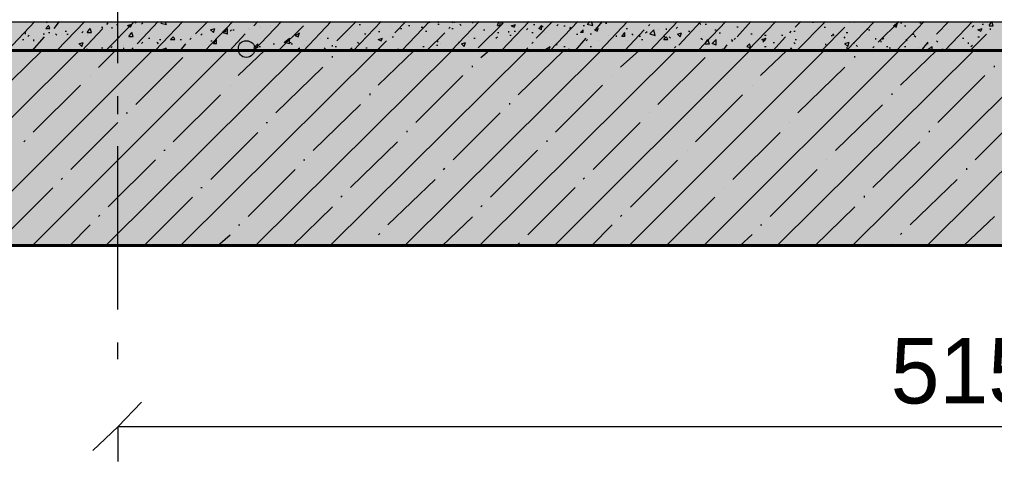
# Model space of a CAD drawing. Header units: millimetres. Extents: x -401725 to 250493, y 305116 to 802890.
# Drawn here: x -375104.373 to -375103.199, y 508952.055 to 508952.587 of the extents above; entities that cross this region are included whole.
import ezdxf

# ---------------------------------------------------------------- set-up
doc = ezdxf.new("R2010")
doc.units = ezdxf.units.MM
doc.layers.add('PDF _Геометрия', color=7, linetype='Continuous', true_color=0x1d1d1d)
doc.layers.add('PDF _Сплошная заливка', color=7, linetype='Continuous', true_color=0xffffff)
doc.layers.add('PDF _Текст', color=7, linetype='Continuous')

msp = doc.modelspace()

# ---------------------------------------------------------------- hatches: boundary and pattern name
at = {"layer": 'PDF _Сплошная заливка', "transparency": 33554559}
h = msp.add_hatch(color=256, dxfattribs=at)
h.paths.add_polyline_path([(-375102.2488, 508952.3158), (-375102.2488, 508952.5498), (-375106.0658, 508952.5498), (-375106.0658, 508952.3158)])
h.paths.add_polyline_path([(-375102.0905, 508952.3158), (-375102.0905, 508952.5498), (-375102.2288, 508952.5498), (-375102.2288, 508952.3158)])

# ---------------------------------------------------------------- linework, layer by layer
at = {"layer": 'PDF _Геометрия', "color": 7, "lineweight": 9}
for points in [[(-375104.2542, 508952.5348), (-375104.2542, 508952.7314)], [(-375105.5341, 508952.5846), (-375102.3457, 508952.5846), (-375102.3457, 508952.5898)], [(-375105.5341, 508952.5498), (-375102.3458, 508952.5498)], [(-375104.2542, 508952.4731), (-375104.2542, 508952.4948)], [(-375104.2542, 508952.2381), (-375104.2542, 508952.4347)], [(-375104.2542, 508952.1781), (-375104.2542, 508952.1981)], [(-375102.1792, 508952.0964), (-375104.2542, 508952.0964)], [(-375104.2542, 508952.0964), (-375104.2542, 508952.0548)]]:
    msp.add_lwpolyline(points, dxfattribs=at)
at = {"layer": 'PDF _Геометрия', "lineweight": 9}
for points in [[(-375104.3875, 508952.5497), (-375104.3542, 508952.5848)], [(-375104.341, 508952.5765), (-375104.3376, 508952.5799)], [(-375104.3408, 508952.5848), (-375104.3392, 508952.5831)], [(-375104.3392, 508952.5831), (-375104.3392, 508952.5848)], [(-375104.336, 508952.5765), (-375104.3376, 508952.5799)], [(-375104.3309, 508952.5765), (-375104.3243, 508952.5849)], [(-375104.3275, 508952.5498), (-375104.2941, 508952.5848)], [(-375104.274, 508952.5781), (-375104.2724, 508952.5781)], [(-375104.2691, 508952.5497), (-375104.2341, 508952.5848)], [(-375104.2675, 508952.5814), (-375104.2659, 508952.5832)], [(-375104.261, 508952.5765), (-375104.261, 508952.5781)], [(-375104.2558, 508952.5814), (-375104.2542, 508952.5814)], [(-375104.2427, 508952.5799), (-375104.2393, 508952.5783)], [(-375104.2426, 508952.5799), (-375104.2376, 508952.5815)], [(-375104.2392, 508952.5782), (-375104.2376, 508952.5815)], [(-375104.2341, 508952.5848), (-375104.2325, 508952.583)], [(-375104.2309, 508952.5581), (-375104.2058, 508952.5847)], [(-375104.2259, 508952.5815), (-375104.2243, 508952.5833)], [(-375104.2093, 508952.5499), (-375104.176, 508952.5849)], [(-375104.2026, 508952.5833), (-375104.2009, 508952.5849)], [(-375104.2024, 508952.583), (-375104.1958, 508952.5814)], [(-375104.1958, 508952.5814), (-375104.1974, 508952.5846)], [(-375104.1609, 508952.5698), (-375104.1458, 508952.5847)], [(-375104.1493, 508952.5498), (-375104.1159, 508952.5848)], [(-375104.0908, 508952.5797), (-375104.0858, 508952.5847)], [(-375104.0908, 508952.5498), (-375104.0575, 508952.5847)], [(-375104.0841, 508952.5797), (-375104.0841, 508952.5797)], [(-375104.0825, 508952.5781), (-375104.0825, 508952.5781)], [(-375104.0708, 508952.5797), (-375104.0708, 508952.5797)], [(-375104.061, 508952.5498), (-375104.0309, 508952.5797)], [(-375104.0458, 508952.5831), (-375104.0458, 508952.5831)], [(-375104.0374, 508952.5847), (-375104.0374, 508952.5847)], [(-375104.0308, 508952.5497), (-375103.9975, 508952.5847)], [(-375104.0007, 508952.583), (-375104.0007, 508952.583)], [(-375103.9909, 508952.5616), (-375103.9676, 508952.5849)], [(-375103.9709, 508952.5496), (-375103.9374, 508952.5847)], [(-375103.964, 508952.5814), (-375103.9624, 508952.5814)], [(-375103.9257, 508952.5797), (-375103.9257, 508952.5797)], [(-375103.9209, 508952.5714), (-375103.9075, 508952.5848)], [(-375103.9126, 508952.5498), (-375103.8793, 508952.5849)], [(-375103.9043, 508952.58), (-375103.9027, 508952.58)], [(-375103.8891, 508952.5781), (-375103.8874, 508952.5781)], [(-375103.8793, 508952.5849), (-375103.8793, 508952.5833)], [(-375103.8793, 508952.5833), (-375103.8793, 508952.5849)], [(-375103.8692, 508952.5832), (-375103.8676, 508952.5849)], [(-375103.8692, 508952.5816), (-375103.8676, 508952.5816)], [(-375103.8559, 508952.5765), (-375103.8543, 508952.5782)], [(-375103.8526, 508952.5498), (-375103.8193, 508952.5848)], [(-375103.8524, 508952.5831), (-375103.8508, 508952.5847)], [(-375103.8491, 508952.5831), (-375103.8491, 508952.5847)], [(-375103.8426, 508952.5816), (-375103.841, 508952.58)], [(-375103.8274, 508952.5846), (-375103.8274, 508952.583)], [(-375103.8207, 508952.5531), (-375103.7907, 508952.583)], [(-375103.7975, 508952.5799), (-375103.7959, 508952.5848)], [(-375103.7975, 508952.5799), (-375103.7943, 508952.5799)], [(-375103.7943, 508952.5799), (-375103.7943, 508952.5848)], [(-375103.7925, 508952.5498), (-375103.7592, 508952.5849)], [(-375103.7924, 508952.583), (-375103.7907, 508952.583)], [(-375103.7809, 508952.5797), (-375103.7758, 508952.5813)], [(-375103.7807, 508952.5796), (-375103.7774, 508952.578)], [(-375103.7774, 508952.578), (-375103.7758, 508952.5813)], [(-375103.7541, 508952.5814), (-375103.7524, 508952.5814)], [(-375103.751, 508952.5649), (-375103.731, 508952.5849)], [(-375103.7443, 508952.5748), (-375103.7475, 508952.5765), (-375103.7443, 508952.5799)], [(-375103.7443, 508952.58), (-375103.7426, 508952.5781)], [(-375103.7443, 508952.5748), (-375103.7443, 508952.5799)], [(-375103.7341, 508952.5498), (-375103.7008, 508952.5848)], [(-375103.7258, 508952.5797), (-375103.7242, 508952.5814)], [(-375103.7174, 508952.5797), (-375103.7158, 508952.5797)], [(-375103.7109, 508952.5764), (-375103.7092, 508952.5781)], [(-375103.6943, 508952.5799), (-375103.6927, 508952.5799)], [(-375103.6894, 508952.5816), (-375103.6826, 508952.5799)], [(-375103.6891, 508952.5815), (-375103.6859, 508952.5848)], [(-375103.6826, 508952.5799), (-375103.6842, 508952.5849)], [(-375103.6793, 508952.5749), (-375103.6709, 508952.5848)], [(-375103.6791, 508952.578), (-375103.6791, 508952.578)], [(-375103.6742, 508952.5497), (-375103.6408, 508952.5847)], [(-375103.6674, 508952.583), (-375103.6658, 508952.583)], [(-375103.6158, 508952.5798), (-375103.6141, 508952.5814)], [(-375103.614, 508952.5496), (-375103.5807, 508952.5847)], [(-375103.5824, 508952.5763), (-375103.5807, 508952.578)], [(-375103.5792, 508952.5565), (-375103.5525, 508952.5847)], [(-375103.5559, 508952.5499), (-375103.5226, 508952.5849)], [(-375103.5541, 508952.583), (-375103.5525, 508952.5814)], [(-375103.5476, 508952.5816), (-375103.546, 508952.5816)], [(-375103.5093, 508952.5783), (-375103.5077, 508952.5783)], [(-375103.5091, 508952.5665), (-375103.4924, 508952.5848)], [(-375103.496, 508952.5499), (-375103.4626, 508952.5848)], [(-375103.439, 508952.5779), (-375103.4324, 508952.5847)], [(-375103.4375, 508952.5497), (-375103.4025, 508952.5848)], [(-375103.4175, 508952.5848), (-375103.4175, 508952.5831)], [(-375103.4175, 508952.5831), (-375103.4175, 508952.5848)], [(-375103.4075, 508952.5497), (-375103.3792, 508952.578)], [(-375103.4042, 508952.5782), (-375103.4025, 508952.5782)], [(-375103.3775, 508952.5498), (-375103.3441, 508952.5846)], [(-375103.3743, 508952.5832), (-375103.3743, 508952.5832)], [(-375103.3675, 508952.5831), (-375103.3675, 508952.5831)], [(-375103.3393, 508952.5598), (-375103.3142, 508952.5849)], [(-375103.3208, 508952.5798), (-375103.3159, 508952.5831)], [(-375103.3208, 508952.5797), (-375103.3175, 508952.5781)], [(-375103.3175, 508952.5496), (-375103.2841, 508952.5847)], [(-375103.3175, 508952.5781), (-375103.3159, 508952.5831)], [(-375103.3126, 508952.5832), (-375103.311, 508952.5832)], [(-375103.3075, 508952.5797), (-375103.3058, 508952.5797)], [(-375103.2893, 508952.5831), (-375103.2876, 508952.5831)], [(-375103.2692, 508952.5697), (-375103.2542, 508952.5847)], [(-375103.2592, 508952.5498), (-375103.2259, 508952.5848)], [(-375103.226, 508952.5782), (-375103.2243, 508952.5799)], [(-375103.2143, 508952.5816), (-375103.2126, 508952.5816)], [(-375103.2059, 508952.5799), (-375103.2026, 508952.5849)], [(-375103.2059, 508952.5798), (-375103.2009, 508952.5798)], [(-375103.2009, 508952.5798), (-375103.2026, 508952.5848)], [(-375104.3658, 508952.5715), (-375104.3658, 508952.5697)], [(-375104.3626, 508952.5666), (-375104.361, 508952.5682)], [(-375104.3575, 508952.5497), (-375104.3425, 508952.5664)], [(-375104.3441, 508952.5698), (-375104.3425, 508952.5698)], [(-375104.341, 508952.5765), (-375104.336, 508952.5765)], [(-375104.3376, 508952.5715), (-375104.336, 508952.5715)], [(-375104.3324, 508952.568), (-375104.3324, 508952.568)], [(-375104.3291, 508952.5698), (-375104.3275, 508952.5682)], [(-375104.3175, 508952.5731), (-375104.3159, 508952.5731)], [(-375104.3158, 508952.5697), (-375104.3142, 508952.5697)], [(-375104.2974, 508952.5497), (-375104.2724, 508952.5763)], [(-375104.2974, 508952.5714), (-375104.2958, 508952.573)], [(-375104.291, 508952.5715), (-375104.2876, 508952.5765)], [(-375104.291, 508952.5715), (-375104.286, 508952.5715)], [(-375104.2909, 508952.5681), (-375104.2909, 508952.5681)], [(-375104.286, 508952.5715), (-375104.2876, 508952.5765)], [(-375104.2743, 508952.5765), (-375104.2743, 508952.5765)], [(-375104.2542, 508952.5664), (-375104.2526, 508952.5664)], [(-375104.241, 508952.5666), (-375104.2376, 508952.5716)], [(-375104.241, 508952.5666), (-375104.236, 508952.5666)], [(-375104.236, 508952.5666), (-375104.2376, 508952.5716)], [(-375104.191, 508952.5633), (-375104.1876, 508952.5665)], [(-375104.1857, 508952.5631), (-375104.1873, 508952.5663)], [(-375104.1659, 508952.5665), (-375104.1659, 508952.5665)], [(-375104.1591, 508952.5681), (-375104.1591, 508952.5681)], [(-375104.1542, 508952.5683), (-375104.1526, 508952.5699)], [(-375104.1427, 508952.5748), (-375104.1376, 508952.5766)], [(-375104.1427, 508952.5748), (-375104.1393, 508952.5716)], [(-375104.1393, 508952.5716), (-375104.1376, 508952.5766)], [(-375104.1224, 508952.5697), (-375104.1275, 508952.5713), (-375104.1224, 508952.5763)], [(-375104.1257, 508952.5729), (-375104.1241, 508952.5729)], [(-375104.1224, 508952.5697), (-375104.1224, 508952.5763)], [(-375104.1193, 508952.5499), (-375104.101, 508952.5699)], [(-375104.1192, 508952.5731), (-375104.1175, 508952.5747)], [(-375104.1159, 508952.5749), (-375104.1143, 508952.5749)], [(-375104.0974, 508952.5765), (-375104.0974, 508952.5765)], [(-375104.0958, 508952.5747), (-375104.0958, 508952.5747)], [(-375104.0408, 508952.568), (-375104.0358, 508952.5714)], [(-375104.0408, 508952.568), (-375104.0374, 508952.5664)], [(-375104.0374, 508952.5664), (-375104.0358, 508952.5714)], [(-375103.9757, 508952.5696), (-375103.9757, 508952.5696)], [(-375103.9575, 508952.5698), (-375103.9559, 508952.5698)], [(-375103.9407, 508952.5729), (-375103.9391, 508952.5729)], [(-375103.9391, 508952.5747), (-375103.9391, 508952.5747)], [(-375103.9257, 508952.5663), (-375103.9257, 508952.5663)], [(-375103.9241, 508952.5664), (-375103.9225, 508952.5664)], [(-375103.9141, 508952.5764), (-375103.9124, 508952.5764)], [(-375103.8842, 508952.5731), (-375103.8826, 508952.5731)], [(-375103.8826, 508952.5498), (-375103.8608, 508952.5713)], [(-375103.8524, 508952.5764), (-375103.8508, 508952.5764)], [(-375103.8326, 508952.5665), (-375103.8326, 508952.5665)], [(-375103.8141, 508952.5747), (-375103.8125, 508952.5747)], [(-375103.7992, 508952.5648), (-375103.7975, 508952.5664)], [(-375103.7975, 508952.5715), (-375103.7959, 508952.5715)], [(-375103.7842, 508952.5732), (-375103.7842, 508952.5716)], [(-375103.7826, 508952.5682), (-375103.781, 508952.5682)], [(-375103.7774, 508952.5731), (-375103.7758, 508952.5731)], [(-375103.7625, 508952.5749), (-375103.7608, 508952.5765)], [(-375103.756, 508952.5716), (-375103.7543, 508952.5716)], [(-375103.7391, 508952.5714), (-375103.7391, 508952.5714)], [(-375103.7024, 508952.5697), (-375103.7008, 508952.5697)], [(-375103.6943, 508952.5715), (-375103.6976, 508952.5715), (-375103.6943, 508952.5749)], [(-375103.6943, 508952.5715), (-375103.6943, 508952.5749)], [(-375103.6859, 508952.5699), (-375103.6842, 508952.5699)], [(-375103.6807, 508952.5748), (-375103.6758, 508952.5764)], [(-375103.6807, 508952.5747), (-375103.6774, 508952.5731)], [(-375103.6775, 508952.5731), (-375103.6758, 508952.5764)], [(-375103.6641, 508952.5681), (-375103.6641, 508952.5681)], [(-375103.6541, 508952.5663), (-375103.6541, 508952.568)], [(-375103.6443, 508952.5666), (-375103.6476, 508952.5666), (-375103.6443, 508952.5716)], [(-375103.6443, 508952.5499), (-375103.6209, 508952.5749)], [(-375103.6443, 508952.5666), (-375103.6443, 508952.5716)], [(-375103.6424, 508952.5763), (-375103.6408, 508952.5763)], [(-375103.6359, 508952.5698), (-375103.6343, 508952.5682)], [(-375103.6275, 508952.5682), (-375103.6258, 508952.5663)], [(-375103.6191, 508952.5713), (-375103.6174, 508952.5729)], [(-375103.6142, 508952.5699), (-375103.6093, 508952.5748)], [(-375103.6142, 508952.57), (-375103.6076, 508952.5681)], [(-375103.6076, 508952.5681), (-375103.6093, 508952.5749)], [(-375103.6041, 508952.5748), (-375103.6041, 508952.5748)], [(-375103.5976, 508952.5666), (-375103.5959, 508952.5666)], [(-375103.5976, 508952.5632), (-375103.5943, 508952.5665)], [(-375103.5943, 508952.5765), (-375103.5943, 508952.5749)], [(-375103.5924, 508952.563), (-375103.5941, 508952.5663)], [(-375103.5908, 508952.5664), (-375103.5892, 508952.5648)], [(-375103.5808, 508952.5697), (-375103.5758, 508952.5714)], [(-375103.5808, 508952.5697), (-375103.5775, 508952.5664)], [(-375103.5775, 508952.5664), (-375103.5758, 508952.5714)], [(-375103.5674, 508952.5731), (-375103.5658, 508952.5731)], [(-375103.5525, 508952.5731), (-375103.5525, 508952.5731)], [(-375103.5359, 508952.5748), (-375103.5343, 508952.5748)], [(-375103.5308, 508952.5713), (-375103.5291, 508952.5713)], [(-375103.4925, 508952.5698), (-375103.4908, 508952.5698)], [(-375103.4759, 508952.5682), (-375103.4742, 508952.5682)], [(-375103.4659, 508952.5497), (-375103.4509, 508952.5665)], [(-375103.4558, 508952.5682), (-375103.4541, 508952.5682)], [(-375103.4457, 508952.5714), (-375103.4441, 508952.5731)], [(-375103.4408, 508952.5731), (-375103.4392, 508952.5731)], [(-375103.4175, 508952.5664), (-375103.4175, 508952.5664)], [(-375103.3958, 508952.568), (-375103.3941, 508952.568)], [(-375103.3941, 508952.5698), (-375103.3925, 508952.5681)], [(-375103.3808, 508952.5664), (-375103.3792, 508952.5648)], [(-375103.3776, 508952.5715), (-375103.3759, 508952.5715)], [(-375103.3525, 508952.5764), (-375103.3525, 508952.5747)], [(-375103.3509, 508952.5749), (-375103.3493, 508952.5749)], [(-375103.2974, 508952.5696), (-375103.2958, 508952.5696)], [(-375103.2958, 508952.568), (-375103.2941, 508952.5664)], [(-375103.261, 508952.575), (-375103.261, 508952.575)], [(-375103.2542, 508952.5747), (-375103.2542, 508952.5747)], [(-375103.2291, 508952.5497), (-375103.2091, 508952.5697)], [(-375103.2193, 508952.5748), (-375103.2143, 508952.5765)], [(-375103.2192, 508952.5747), (-375103.2159, 508952.5731)], [(-375103.2192, 508952.5665), (-375103.2175, 508952.5665)], [(-375103.2159, 508952.5732), (-375103.2143, 508952.5765)], [(-375103.2042, 508952.5748), (-375103.2042, 508952.5764)], [(-375104.3691, 508952.5631), (-375104.3675, 508952.5631)], [(-375104.3558, 508952.5631), (-375104.3558, 508952.5613)], [(-375104.3011, 508952.5583), (-375104.2977, 508952.5549)], [(-375104.3008, 508952.558), (-375104.2958, 508952.5596)], [(-375104.2974, 508952.5546), (-375104.2958, 508952.5596)], [(-375104.2626, 508952.5533), (-375104.261, 508952.5549)], [(-375104.2474, 508952.5563), (-375104.2474, 508952.5563)], [(-375104.2259, 508952.5583), (-375104.2243, 508952.5599)], [(-375104.2175, 508952.5648), (-375104.2159, 508952.5648)], [(-375104.2074, 508952.5598), (-375104.2058, 508952.5581)], [(-375104.2042, 508952.5632), (-375104.2026, 508952.5632)], [(-375104.1909, 508952.5631), (-375104.1893, 508952.5649)], [(-375104.1907, 508952.5631), (-375104.1857, 508952.5631)], [(-375104.1857, 508952.5647), (-375104.1857, 508952.5647)], [(-375104.1792, 508952.5632), (-375104.1776, 508952.5632)], [(-375104.1791, 508952.5497), (-375104.1724, 508952.5579)], [(-375104.1675, 508952.5631), (-375104.1659, 508952.5647)], [(-375104.1425, 508952.5616), (-375104.1409, 508952.5616)], [(-375104.1357, 508952.5581), (-375104.1392, 508952.5581), (-375104.1357, 508952.5631)], [(-375104.1357, 508952.5581), (-375104.1357, 508952.5631)], [(-375104.1042, 508952.5598), (-375104.1042, 508952.5598)], [(-375104.0858, 508952.5531), (-375104.0892, 508952.5547), (-375104.0858, 508952.5581)], [(-375104.0858, 508952.5531), (-375104.0858, 508952.5581)], [(-375104.0841, 508952.5547), (-375104.0825, 508952.5547)], [(-375104.0675, 508952.5581), (-375104.0659, 508952.5581)], [(-375104.0475, 508952.5581), (-375104.0541, 508952.5597), (-375104.0475, 508952.5647)], [(-375104.0475, 508952.5581), (-375104.0475, 508952.5647)], [(-375104.0474, 508952.5597), (-375104.0458, 508952.5597)], [(-375104.0458, 508952.5581), (-375104.0442, 508952.5581)], [(-375104.0293, 508952.5565), (-375104.0293, 508952.5565)], [(-375104.0276, 508952.5616), (-375104.0276, 508952.5616)], [(-375104.0108, 508952.5648), (-375104.0108, 508952.5648)], [(-375104.0024, 508952.5646), (-375104.0007, 508952.5646)], [(-375103.9958, 508952.5548), (-375103.9958, 508952.5564)], [(-375103.9926, 508952.5548), (-375103.991, 508952.5548)], [(-375103.966, 508952.56), (-375103.9643, 508952.5582)], [(-375103.9427, 508952.5499), (-375103.9309, 508952.5615)], [(-375103.9409, 508952.563), (-375103.9358, 508952.5646)], [(-375103.9407, 508952.563), (-375103.9374, 508952.5614)], [(-375103.9374, 508952.5614), (-375103.9358, 508952.5646)], [(-375103.9043, 508952.5566), (-375103.9043, 508952.5566)], [(-375103.8874, 508952.5548), (-375103.8858, 508952.5548)], [(-375103.8709, 508952.5564), (-375103.8692, 508952.5564)], [(-375103.8692, 508952.5599), (-375103.8692, 508952.5615)], [(-375103.866, 508952.5583), (-375103.866, 508952.5583)], [(-375103.8443, 508952.5598), (-375103.8426, 508952.5598)], [(-375103.8409, 508952.5581), (-375103.8358, 508952.5597)], [(-375103.8407, 508952.558), (-375103.8375, 508952.5548)], [(-375103.8375, 508952.5548), (-375103.8358, 508952.5597)], [(-375103.8258, 508952.5648), (-375103.8241, 508952.5648)], [(-375103.756, 508952.5583), (-375103.7543, 508952.5599)], [(-375103.7391, 508952.5515), (-375103.7342, 508952.5548)], [(-375103.7359, 508952.5499), (-375103.7342, 508952.5548)], [(-375103.7258, 508952.5564), (-375103.7258, 508952.558)], [(-375103.7174, 508952.5548), (-375103.7158, 508952.5548)], [(-375103.7041, 508952.5497), (-375103.6908, 508952.5648)], [(-375103.6908, 508952.5614), (-375103.6891, 508952.563)], [(-375103.6859, 508952.5547), (-375103.6842, 508952.5547)], [(-375103.6758, 508952.5615), (-375103.6758, 508952.5615)], [(-375103.6408, 508952.5614), (-375103.6408, 508952.5614)], [(-375103.6242, 508952.5632), (-375103.6226, 508952.5632)], [(-375103.5974, 508952.563), (-375103.5924, 508952.563)], [(-375103.5843, 508952.5533), (-375103.5826, 508952.5549)], [(-375103.5525, 508952.5648), (-375103.5508, 508952.5631)], [(-375103.5476, 508952.5582), (-375103.5443, 508952.5632)], [(-375103.5476, 508952.5581), (-375103.5476, 508952.5581)], [(-375103.5474, 508952.5581), (-375103.5424, 508952.5581)], [(-375103.5424, 508952.5581), (-375103.5441, 508952.563)], [(-375103.5343, 508952.5565), (-375103.5392, 508952.5582), (-375103.5343, 508952.5631)], [(-375103.5343, 508952.5565), (-375103.5343, 508952.5631)], [(-375103.5259, 508952.5498), (-375103.521, 508952.5566)], [(-375103.5158, 508952.5632), (-375103.5142, 508952.5614)], [(-375103.5158, 508952.5614), (-375103.5142, 508952.5614)], [(-375103.5126, 508952.5631), (-375103.5109, 508952.5648)], [(-375103.4974, 508952.5547), (-375103.4941, 508952.558)], [(-375103.4974, 508952.5547), (-375103.4924, 508952.5531)], [(-375103.4924, 508952.5531), (-375103.4941, 508952.558)], [(-375103.4827, 508952.5566), (-375103.4827, 508952.5566)], [(-375103.4792, 508952.5632), (-375103.4742, 508952.5649)], [(-375103.4792, 508952.5632), (-375103.4759, 508952.5615)], [(-375103.4775, 508952.5615), (-375103.4775, 508952.5598)], [(-375103.4759, 508952.5614), (-375103.4742, 508952.5649)], [(-375103.4759, 508952.5548), (-375103.4742, 508952.5548)], [(-375103.4658, 508952.5597), (-375103.4642, 508952.5597)], [(-375103.4408, 508952.5597), (-375103.4392, 508952.5581)], [(-375103.4392, 508952.5631), (-375103.4376, 508952.5631)], [(-375103.4343, 508952.5616), (-375103.4343, 508952.5616)], [(-375103.4041, 508952.5548), (-375103.4041, 508952.5548)], [(-375103.4025, 508952.5581), (-375103.4025, 508952.5565)], [(-375103.3792, 508952.5582), (-375103.3743, 508952.5598)], [(-375103.3792, 508952.5581), (-375103.3759, 508952.5548)], [(-375103.3759, 508952.5549), (-375103.3743, 508952.5598)], [(-375103.3691, 508952.5597), (-375103.3675, 508952.5597)], [(-375103.3659, 508952.5565), (-375103.3642, 508952.5549)], [(-375103.3458, 508952.5531), (-375103.3441, 508952.5548)], [(-375103.3425, 508952.5648), (-375103.3425, 508952.5631)], [(-375103.336, 508952.5616), (-375103.336, 508952.56)], [(-375103.3341, 508952.563), (-375103.3324, 508952.5647)], [(-375103.3292, 508952.5548), (-375103.3275, 508952.5548)], [(-375103.3075, 508952.5548), (-375103.3058, 508952.5548)], [(-375103.3058, 508952.5632), (-375103.3042, 508952.5615)], [(-375103.2875, 508952.5497), (-375103.2792, 508952.5599)], [(-375103.2808, 508952.5582), (-375103.2792, 508952.5582)], [(-375103.2793, 508952.5516), (-375103.2743, 508952.5549)], [(-375103.2743, 508952.5649), (-375103.2743, 508952.5649)], [(-375103.2743, 508952.55), (-375103.2743, 508952.5549)], [(-375103.2692, 508952.5615), (-375103.2675, 508952.5598)], [(-375103.2377, 508952.5649), (-375103.236, 508952.5649)], [(-375103.2308, 508952.5597), (-375103.2308, 508952.5581)], [(-375103.2276, 508952.5548), (-375103.2259, 508952.5565)], [(-375104.5375, 508952.3148), (-375104.3009, 508952.5499)], [(-375104.4476, 508952.3149), (-375104.2126, 508952.5499)], [(-375104.4008, 508952.4963), (-375104.3457, 508952.5497)], [(-375104.3574, 508952.3148), (-375104.1224, 508952.5498)], [(-375104.2925, 508952.5515), (-375104.2909, 508952.5515)], [(-375104.2775, 508952.5296), (-375104.2575, 508952.5497)], [(-375104.274, 508952.553), (-375104.2724, 508952.553)], [(-375104.2691, 508952.3148), (-375104.0325, 508952.5498)], [(-375104.2474, 508952.5531), (-375104.2474, 508952.5513)], [(-375104.2376, 508952.5516), (-375104.236, 508952.5532)], [(-375104.2009, 508952.5516), (-375104.1993, 508952.55)], [(-375104.2008, 508952.5513), (-375104.1958, 508952.5531)], [(-375104.1974, 508952.5497), (-375104.1958, 508952.5531)], [(-375104.1792, 508952.3148), (-375103.9426, 508952.5498)], [(-375104.1192, 508952.5498), (-375104.1175, 508952.5514)], [(-375104.1093, 508952.5198), (-375104.0776, 508952.5499)], [(-375104.0909, 508952.5533), (-375104.0893, 508952.5533)], [(-375104.089, 508952.3147), (-375103.8524, 508952.5497)], [(-375104.0392, 508952.5498), (-375104.0358, 508952.553)], [(-375104.0358, 508952.5498), (-375104.0358, 508952.553)], [(-375104.0059, 508952.5531), (-375104.0043, 508952.5515)], [(-375103.9991, 508952.3148), (-375103.7625, 508952.5497)], [(-375103.9958, 508952.5414), (-375103.9958, 508952.543)], [(-375103.9757, 508952.5498), (-375103.9725, 508952.5531)], [(-375103.9725, 508952.5498), (-375103.9725, 508952.5531)], [(-375103.9559, 508952.5532), (-375103.9543, 508952.5532)], [(-375103.9409, 508952.5082), (-375103.8975, 508952.5498)], [(-375103.9407, 508952.5514), (-375103.9391, 508952.5514)], [(-375103.9176, 508952.5515), (-375103.916, 508952.5515)], [(-375103.9092, 508952.3148), (-375103.6726, 508952.5499)], [(-375103.9075, 508952.5515), (-375103.9059, 508952.5499)], [(-375103.8809, 508952.5516), (-375103.8809, 508952.5498)], [(-375103.8192, 508952.3149), (-375103.5826, 508952.5498)], [(-375103.8176, 508952.5414), (-375103.8076, 508952.5498)], [(-375103.7726, 508952.4966), (-375103.7177, 508952.5499)], [(-375103.7641, 508952.5498), (-375103.7608, 508952.553)], [(-375103.7625, 508952.5514), (-375103.7608, 508952.553)], [(-375103.7391, 508952.5515), (-375103.7375, 508952.5498)], [(-375103.7292, 508952.3146), (-375103.4941, 508952.5497)], [(-375103.7125, 508952.5514), (-375103.7109, 508952.5514)], [(-375103.6492, 508952.5298), (-375103.6275, 508952.5497)], [(-375103.6392, 508952.3147), (-375103.4041, 508952.5498)], [(-375103.5859, 508952.5499), (-375103.5843, 508952.5516)], [(-375103.5493, 508952.3148), (-375103.3142, 508952.5498)], [(-375103.5275, 508952.5515), (-375103.5259, 508952.5515)], [(-375103.4808, 508952.5199), (-375103.4492, 508952.5498)], [(-375103.461, 508952.5498), (-375103.4593, 508952.5515)], [(-375103.461, 508952.3149), (-375103.2243, 508952.5499)], [(-375103.4593, 508952.5498), (-375103.4593, 508952.5515)], [(-375103.4457, 508952.5498), (-375103.4441, 508952.5531)], [(-375103.4425, 508952.5497), (-375103.4441, 508952.5531)], [(-375103.3776, 508952.5531), (-375103.3759, 508952.5531)], [(-375103.3707, 508952.3147), (-375103.1341, 508952.5497)], [(-375103.3675, 508952.5415), (-375103.3675, 508952.5431)], [(-375103.3259, 508952.5533), (-375103.3243, 508952.5533)], [(-375103.3125, 508952.508), (-375103.2691, 508952.5498)], [(-375103.2909, 508952.5531), (-375103.2909, 508952.5531)], [(-375103.2808, 508952.3147), (-375103.0442, 508952.5498)], [(-375103.2792, 508952.5515), (-375103.2759, 508952.5499)], [(-375103.2626, 508952.5515), (-375103.261, 508952.5515)], [(-375103.2542, 508952.5515), (-375103.2526, 508952.5515)], [(-375104.2326, 508952.4849), (-375104.176, 508952.5415)], [(-375103.8274, 508952.5297), (-375103.8274, 508952.5313)], [(-375103.6043, 508952.4849), (-375103.5476, 508952.5415)], [(-375103.1993, 508952.5299), (-375103.1993, 508952.5315)], [(-375104.2876, 508952.5199), (-375104.2876, 508952.5199)], [(-375104.0641, 508952.4747), (-375104.0075, 508952.5299)], [(-375103.8958, 508952.463), (-375103.8391, 508952.5198)], [(-375103.6592, 508952.5198), (-375103.6592, 508952.5198)], [(-375103.4359, 508952.4748), (-375103.3792, 508952.5298)], [(-375103.2676, 508952.4632), (-375103.211, 508952.5199)], [(-375104.356, 508952.4516), (-375104.2993, 508952.5082)], [(-375104.1192, 508952.5081), (-375104.1192, 508952.5081)], [(-375103.7276, 508952.4515), (-375103.6709, 508952.5082)], [(-375103.4908, 508952.508), (-375103.4908, 508952.508)], [(-375104.1876, 508952.4398), (-375104.1309, 508952.4965)], [(-375103.9507, 508952.4963), (-375103.9507, 508952.4981)], [(-375103.5591, 508952.4398), (-375103.5025, 508952.4965)], [(-375103.3226, 508952.4965), (-375103.3226, 508952.4982)], [(-375104.0191, 508952.4296), (-375103.9624, 508952.4847)], [(-375103.7826, 508952.4848), (-375103.7826, 508952.4864)], [(-375103.3907, 508952.4296), (-375103.3341, 508952.4846)], [(-375104.2441, 508952.4748), (-375104.2425, 508952.4748)], [(-375103.8509, 508952.4182), (-375103.7943, 508952.4748)], [(-375103.6141, 508952.4748), (-375103.6141, 508952.4748)], [(-375103.2226, 508952.4181), (-375103.1659, 508952.4748)], [(-375104.3108, 508952.4065), (-375104.2542, 508952.4631)], [(-375104.0757, 508952.463), (-375104.0741, 508952.463)], [(-375103.6824, 508952.4064), (-375103.6258, 508952.463)], [(-375103.446, 508952.4632), (-375103.446, 508952.4632)], [(-375104.1424, 508952.3947), (-375104.0858, 508952.4513)], [(-375103.9059, 508952.4515), (-375103.9059, 508952.4532)], [(-375103.5141, 508952.3947), (-375103.4574, 508952.4513)], [(-375103.2776, 508952.4515), (-375103.2776, 508952.4532)], [(-375104.3675, 508952.4397), (-375104.3658, 508952.4415)], [(-375103.9742, 508952.3848), (-375103.9176, 508952.4399)], [(-375103.7375, 508952.4398), (-375103.7375, 508952.4414)], [(-375103.3459, 508952.3848), (-375103.2892, 508952.4398)], [(-375104.199, 508952.4298), (-375104.1974, 508952.4298)], [(-375103.8059, 508952.3731), (-375103.7492, 508952.4298)], [(-375103.5693, 508952.4298), (-375103.5693, 508952.4298)], [(-375104.2658, 508952.3614), (-375104.2091, 508952.4181)], [(-375104.0309, 508952.4182), (-375104.0293, 508952.4182)], [(-375103.6374, 508952.3613), (-375103.5807, 508952.418)], [(-375103.4009, 508952.4182), (-375103.4009, 508952.4182)], [(-375104.0976, 508952.3498), (-375104.0409, 508952.4065)], [(-375103.8624, 508952.4063), (-375103.8608, 508952.4082)], [(-375103.4692, 508952.3498), (-375103.4126, 508952.4064)], [(-375103.2325, 508952.4063), (-375103.2325, 508952.408)], [(-375104.3224, 508952.3947), (-375104.3208, 508952.3963)], [(-375103.9292, 508952.3398), (-375103.8725, 508952.3947)], [(-375103.6943, 508952.3948), (-375103.6927, 508952.3967)], [(-375103.3007, 508952.3398), (-375103.2441, 508952.3947)], [(-375104.3891, 508952.328), (-375104.3324, 508952.3846)], [(-375104.1542, 508952.3848), (-375104.1526, 508952.3848)], [(-375103.7607, 508952.328), (-375103.7041, 508952.3848)], [(-375103.5242, 508952.3848), (-375103.5242, 508952.3848)], [(-375104.2209, 508952.3165), (-375104.1643, 508952.3731)], [(-375103.9858, 508952.3732), (-375103.9842, 508952.3748)], [(-375103.5925, 508952.3166), (-375103.5359, 508952.3732)], [(-375103.3558, 508952.373), (-375103.3558, 508952.3747)], [(-375104.0442, 508952.3148), (-375103.9958, 508952.3615)], [(-375103.8176, 508952.3616), (-375103.816, 508952.3632)], [(-375103.4157, 508952.3148), (-375103.3675, 508952.3614)], [(-375104.2775, 508952.3499), (-375104.2759, 508952.3515)], [(-375103.864, 508952.3146), (-375103.8274, 508952.3496)], [(-375103.6492, 508952.3498), (-375103.6476, 508952.3514)], [(-375103.236, 508952.3149), (-375103.1993, 508952.3499)], [(-375104.3126, 508952.3148), (-375104.2876, 508952.3398)], [(-375104.1091, 508952.3398), (-375104.1075, 508952.3398)], [(-375103.6842, 508952.3148), (-375103.6592, 508952.3398)], [(-375103.4808, 508952.3398), (-375103.4791, 508952.3398)], [(-375104.1343, 508952.3148), (-375104.1192, 508952.328)], [(-375103.9407, 508952.328), (-375103.9391, 508952.3296)], [(-375103.5058, 508952.3147), (-375103.4908, 508952.3281)], [(-375103.3126, 508952.3282), (-375103.311, 508952.3299)], [(-375103.954, 508952.3146), (-375103.9507, 508952.3164)], [(-375103.7725, 508952.3165), (-375103.7709, 508952.3182)], [(-375103.326, 508952.3149), (-375103.3226, 508952.3165)]]:
    msp.add_lwpolyline(points, dxfattribs=at)
at = {"layer": 'PDF _Геометрия', "color": 7, "lineweight": 40}
for points in [[(-375102.3457, 508952.5498), (-375105.5341, 508952.5498)], [(-375106.066, 508952.315), (-375102.2475, 508952.315)]]:
    msp.add_lwpolyline(points, dxfattribs=at)
at = {"layer": 'PDF _Геометрия', "color": 7, "lineweight": 18}
for points in [[(-375104.2542, 508952.0966), (-375104.2259, 508952.1264)], [(-375104.2542, 508952.0964), (-375104.2842, 508952.0682)]]:
    msp.add_lwpolyline(points, dxfattribs=at)
at = {"layer": 'PDF _Геометрия', "color": 7, "lineweight": 5}
for points in [[(-375104.1092, 508952.5515), (-375104.1092, 508952.5581), (-375104.106, 508952.5616), (-375104.0994, 508952.5616)], [(-375104.0994, 508952.5616), (-375104.0943, 508952.5616), (-375104.0893, 508952.5581), (-375104.0893, 508952.5515)], [(-375104.0994, 508952.5416), (-375104.106, 508952.5416), (-375104.1092, 508952.5465), (-375104.1092, 508952.5515)], [(-375104.0893, 508952.5515), (-375104.0893, 508952.5465), (-375104.0943, 508952.5416), (-375104.0994, 508952.5416)]]:
    msp.add_open_spline(points, degree=3, dxfattribs=at)
at = {"layer": 'PDF _Геометрия', "color": 7, "lineweight": 9}
for points in [[(-375104.1092, 508952.5515), (-375104.1092, 508952.5581), (-375104.106, 508952.5616), (-375104.0994, 508952.5616)], [(-375104.0994, 508952.5616), (-375104.0943, 508952.5616), (-375104.0893, 508952.5581), (-375104.0893, 508952.5515)], [(-375104.0994, 508952.5416), (-375104.106, 508952.5416), (-375104.1092, 508952.5465), (-375104.1092, 508952.5515)], [(-375104.0893, 508952.5515), (-375104.0893, 508952.5465), (-375104.0943, 508952.5416), (-375104.0994, 508952.5416)]]:
    msp.add_open_spline(points, degree=3, dxfattribs=at)
at = {"layer": 'PDF _Сплошная заливка', "lineweight": 5, "transparency": 33554559}
msp.add_solid([(-375105.5341, 508952.5846), (-375102.3458, 508952.5846), (-375105.5341, 508952.5496), (-375102.3458, 508952.5496)], dxfattribs=at)

# ---------------------------------------------------------------- texts
at = {"layer": 'PDF _Текст', "insert": (-375103.3242, 508952.1636), "char_height": 0.07891, "attachment_point": 4, "style": ''}
msp.add_mtext('5150', dxfattribs=at)

doc.saveas('drawing.dxf')
